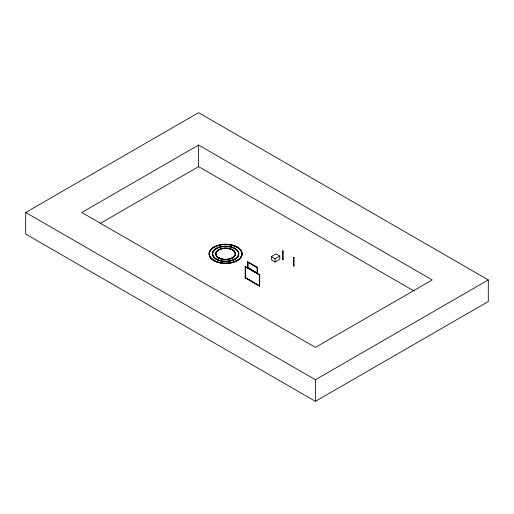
<?xml version="1.0" encoding="UTF-8"?>
<svg xmlns="http://www.w3.org/2000/svg" width="514" height="514" viewBox="0 0 514 514"><rect width="100%" height="100%" fill="white"/><g stroke="black" fill="none" stroke-linecap="round" stroke-linejoin="round"><path stroke-width="0.77" d="M282.649 251.012L283.182 251.012L282.918 259.795L282.649 251.012L283.182 251.012M282.649 259.647L283.182 259.641M293.584 257.328L294.117 257.321L293.854 266.111L293.584 257.328L294.104 257.36M293.584 265.956L294.117 265.956M25.7 212.488L198.59 112.669L488.3 279.931L488.3 301.512L315.41 401.331L25.7 234.069L25.7 212.488L315.41 379.75L488.3 279.931M198.59 145.044L81.771 212.488L315.41 347.374L432.229 279.931L198.59 145.044L198.59 166.626L414.149 291.078M100.545 223.23L198.59 166.626M247.607 261.941L257.514 267.447L257.328 273.384L257.328 267.556L247.607 261.941L247.607 267.768L247.979 267.556L257.141 273.056L257.141 267.659L257.514 267.447M245.178 266.58L259.756 274.784L259.57 286.112L245.178 277.804L245.178 266.58L259.57 274.894L259.57 286.112M271.353 256.576L276.031 253.877L279.77 256.036L279.77 259.274L275.093 261.973L271.353 259.814L271.353 256.576L275.093 258.735L279.77 256.036M245.178 277.804L245.551 277.592L259.384 285.79L259.384 274.996L259.756 274.784M257.141 267.659L247.979 262.159L247.979 267.556M257.514 273.275L247.793 267.659L247.793 261.832M259.384 274.996L245.551 266.798L245.551 277.592M259.756 286.009L245.364 277.695L245.364 266.477M315.41 379.75L315.41 401.331M275.093 258.735L275.093 261.973M218.99 260.354A13.216 7.633 0 0 0 238.811 253.743A13.216 7.633 0 0 0 218.99 247.138A13.216 7.633 0 0 0 218.99 260.354M219.125 260.219A12.946 7.472 0 0 0 238.541 253.743A12.946 7.472 0 0 0 219.125 247.273A12.946 7.472 0 0 0 219.125 260.219M216.253 259.352A13.216 7.633 0 0 0 238.361 255.933A13.216 7.633 0 0 0 222.177 246.591A13.216 7.633 0 0 0 216.253 259.352M216.439 259.242A12.946 7.472 0 0 0 238.098 255.895A12.946 7.472 0 0 0 222.247 246.739A12.946 7.472 0 0 0 216.439 259.242M220.641 258.696A9.914 5.725 0 0 0 235.508 253.743A9.914 5.725 0 0 0 220.641 248.789A9.914 5.725 0 0 0 220.641 258.696M220.769 258.568A9.65 5.57 0 0 0 235.245 253.743A9.65 5.57 0 0 0 220.769 248.917A9.65 5.57 0 0 0 220.769 258.568M218.585 258.009A9.914 5.725 0 0 0 235.168 255.439A9.914 5.725 0 0 0 223.031 248.429A9.914 5.725 0 0 0 218.585 258.009M218.771 257.899A9.65 5.57 0 0 0 234.917 255.4A9.65 5.57 0 0 0 223.095 248.577A9.65 5.57 0 0 0 218.771 257.899M217.467 261.877A16.262 9.387 0 0 0 241.856 253.743A16.262 9.387 0 0 0 217.467 245.608A16.262 9.387 0 0 0 217.467 261.877M217.338 262.005A16.519 9.541 0 0 0 242.113 253.743A16.519 9.541 0 0 0 217.338 245.48A16.519 9.541 0 0 0 217.338 262.005M213.914 260.701A16.519 9.541 0 0 0 241.554 256.428A16.519 9.541 0 0 0 221.322 244.748A16.519 9.541 0 0 0 213.914 260.701M214.094 260.598A16.262 9.387 0 0 0 241.304 256.39A16.262 9.387 0 0 0 221.386 244.889A16.262 9.387 0 0 0 214.094 260.598"/></g></svg>
